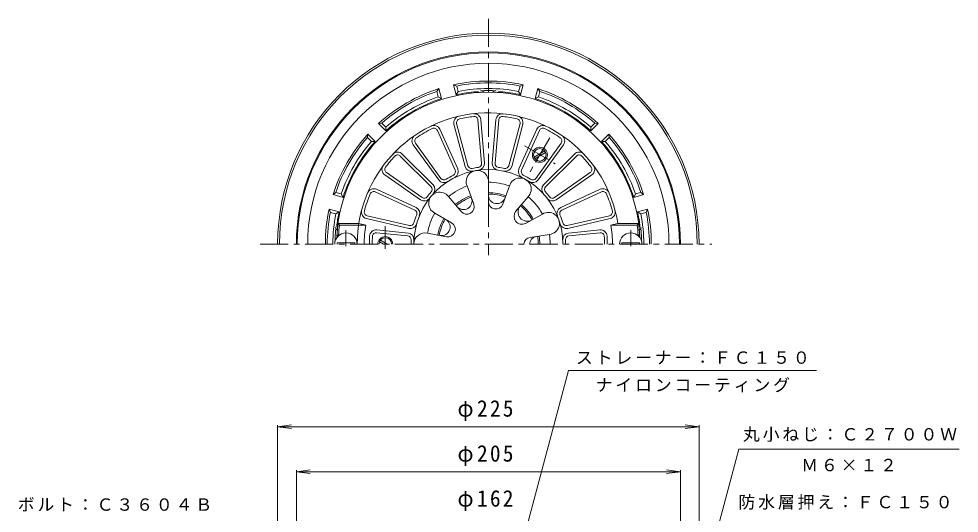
# Model space of a CAD drawing. Units: millimetres, scale not verified. Extents: x -283 to 222, y -346 to 389.
# Drawn here: x -283 to 219, y 125 to 389 of the extents above; entities that cross this region are included whole.
import ezdxf

# ---------------------------------------------------------------- set-up
doc = ezdxf.new("R2010")
doc.units = ezdxf.units.MM
doc.header["$LTSCALE"] = 3
doc.linetypes.add('CHAIN1', pattern=[8, 5, -1, 1, -1])
for name, color, linetype, lineweight in [('0-0', 3, 'Continuous', 9), ('0-1', 2, 'Continuous', 9), ('0-2', 6, 'Continuous', 5), ('0-4', 7, 'Continuous', 9), ('0-5', 7, 'Continuous', 9)]:
    doc.layers.add(name, color=color, linetype=linetype, lineweight=lineweight)
doc.styles.add('ＭＳ ゴシック', font='')
doc.styles.get('ＭＳ ゴシック').set_extended_font_data('MS Gothic')

msp = doc.modelspace()

# ---------------------------------------------------------------- linework, layer by layer
at = {"layer": '0-0', "linetype": 'CHAIN1'}
for p, q in [((-32.1, 388.62), (-32.1, 262.472)), ((-153.944, 268.445), (87.261, 268.445))]:
    msp.add_line(p, q, dxfattribs=at)
at = {"layer": '0-0'}
for radius in [112.5, 111.5]:
    msp.add_arc((-32.1, 268.445), radius, 0, 180, dxfattribs=at)
at = {"layer": '0-1'}
for p, q in [((-49.305, 348.108), (-50.73, 353.427)), ((-49, 352.768), (-50.73, 353.427)), ((-48.222, 349.864), (-49, 352.768)), ((-15.978, 349.864), (-15.2, 352.768)), ((-13.47, 353.427), (-15.2, 352.768)), ((-14.895, 348.108), (-13.47, 353.427)), ((-58.457, 351.356), (-59.625, 349.921)), ((-58.847, 347.017), (-59.625, 349.921)), ((-57.032, 346.038), (-58.847, 347.017)), ((-57.032, 346.038), (-58.457, 351.356)), ((-48.222, 349.864), (-49.305, 348.108)), ((-14.895, 348.108), (-15.978, 349.864)), ((-7.168, 346.038), (-5.743, 351.356)), ((-5.353, 347.017), (-7.168, 346.038)), ((-4.574, 349.921), (-5.743, 351.356)), ((-5.353, 347.017), (-4.574, 349.921)), ((-88.898, 333.021), (-90.725, 332.727)), ((-86.831, 328.833), (-90.725, 332.727)), ((-86.772, 330.895), (-88.898, 333.021)), ((22.572, 330.895), (24.698, 333.021)), ((22.631, 328.833), (26.525, 332.727)), ((26.525, 332.727), (24.698, 333.021)), ((-96.382, 327.07), (-96.676, 325.243)), ((-92.488, 323.176), (-96.382, 327.07)), ((-86.772, 330.895), (-86.831, 328.833)), ((22.631, 328.833), (22.572, 330.895)), ((28.288, 323.176), (32.182, 327.07)), ((32.476, 325.243), (32.182, 327.07)), ((-94.55, 323.117), (-96.676, 325.243)), ((-92.488, 323.176), (-94.55, 323.117)), ((30.35, 323.117), (28.288, 323.176)), ((30.35, 323.117), (32.476, 325.243)), ((-113.576, 295.97), (-115.011, 294.802)), ((-109.693, 293.377), (-115.011, 294.802)), ((-110.672, 295.192), (-113.576, 295.97)), ((-110.672, 295.192), (-109.693, 293.377)), ((45.493, 293.377), (46.472, 295.192)), ((45.493, 293.377), (50.812, 294.802)), ((46.472, 295.192), (49.376, 295.97)), ((50.812, 294.802), (49.376, 295.97)), ((-111.763, 285.65), (-117.082, 287.075)), ((-116.423, 285.345), (-117.082, 287.075)), ((47.563, 285.65), (52.882, 287.075)), ((52.223, 285.345), (52.882, 287.075)), ((-113.519, 284.567), (-116.423, 285.345)), ((-113.519, 284.567), (-111.763, 285.65)), ((49.319, 284.567), (47.563, 285.65)), ((49.319, 284.567), (52.223, 285.345))]:
    msp.add_line(p, q, dxfattribs=at)
at = {"layer": '0-1', "color": 4, "linetype": 'CHAIN1'}
for p, q in [((0.651, 325.172), (-9.853, 306.978)), ((-12.823, 320.824), (3.623, 311.329)), ((-87.1, 265.932), (-87.1, 277.94))]:
    msp.add_line(p, q, dxfattribs=at)
at = {"layer": '0-1', "color": 4}
for p, q in [((-7.695, 314.867), (-2.004, 318.152)), ((-7.195, 314.001), (-1.505, 317.286)), ((-88.1, 268.445), (-90.195, 269.655)), ((-86.1, 268.445), (-89.695, 270.521))]:
    msp.add_line(p, q, dxfattribs=at)
for radius in [4, 3.324]:
    msp.add_circle((-4.6, 316.076), radius, dxfattribs=at)
at = {"layer": '0-1'}
for centre, radius, start, end in [((-32.1, 268.445), 102.5, 0, 180), ((-32.1, 268.445), 102, 0, 180), ((-32.1, 268.445), 96.441, 0, 180), ((-32.1, 268.445), 87, 77.63521, 102.36473), ((-32.1, 268.445), 86, 78.66673, 101.33322), ((-32.1, 268.445), 83, 78.79945, 101.20047), ((-32.1, 268.445), 87, 107.63522, 132.36475), ((-32.1, 268.445), 86, 108.66675, 131.33324), ((-32.1, 268.445), 83, 108.79947, 131.20049), ((-32.1, 268.445), 81.5, 94.32831, 102.18675), ((-38.1, 347.718), 2, 52.44618, 94.32849), ((-32.1, 268.445), 81.876, 87.12955, 92.87045), ((-36.1, 348.22), 2, 36.49393, 92.87048), ((-28.1, 348.22), 2, 87.12952, 143.50607), ((-26.1, 347.718), 2, 85.67151, 127.55382), ((-32.1, 268.445), 81.5, 77.8132, 85.67166), ((-32.1, 268.445), 87, 47.63521, 72.36473), ((-32.1, 268.445), 83, 48.79945, 71.20047), ((-32.1, 268.445), 86, 48.66673, 71.33322), ((-32.1, 268.445), 81.5, 107.81322, 132.18677), ((-32.1, 268.445), 81.5, 47.8132, 72.18675), ((-32.1, 268.445), 87, 137.63521, 162.36473), ((-32.1, 268.445), 87, 17.63522, 42.36475), ((-32.1, 268.445), 86, 138.66673, 161.33322), ((-32.1, 268.445), 83, 138.79945, 161.20047), ((-32.1, 268.445), 81.5, 137.8132, 162.18675), ((-32.1, 268.445), 81.5, 17.81322, 42.18677), ((-32.1, 268.445), 83, 18.79947, 41.20049), ((-32.1, 268.445), 86, 18.66675, 41.33324), ((-32.1, 268.445), 87, 167.63525, 180), ((-32.1, 268.445), 87, 359.99998, 12.36475), ((-32.1, 268.445), 86, 168.66676, 180), ((-32.1, 268.445), 83, 168.79951, 180), ((-32.1, 268.445), 81.5, 167.81323, 172.77383), ((-32.1, 268.445), 81.5, 7.22617, 12.18677), ((-32.1, 268.445), 83, 359.99998, 11.20049), ((-32.1, 268.445), 86, 359.99998, 11.33324), ((-32.1, 268.445), 81.876, 173.5304, 180), ((-111.467, 277.445), 2, 173.52994, 229.91017), ((-110.968, 278.445), 2, 172.77383, 214.65857), ((46.769, 278.445), 2, 325.34143, 7.22617), ((47.267, 277.445), 2, 310.089, 6.47006), ((-32.1, 268.445), 81.876, 0, 6.4696)]:
    msp.add_arc(centre, radius, start, end, dxfattribs=at)
at = {"layer": '0-1', "color": 4}
for radius in [4, 3.324]:
    msp.add_arc((-87.1, 268.445), radius, 0, 180, dxfattribs=at)
at = {"layer": '0-2'}
for p, q in [((-50.463, 332.345), (-44.552, 309.876)), ((-49.013, 332.727), (-43.101, 310.258)), ((-37.651, 334.683), (-35.711, 311.53)), ((-36.156, 334.808), (-34.216, 311.655)), ((-28.043, 334.808), (-29.984, 311.655)), ((-26.549, 334.683), (-28.489, 311.53)), ((-15.187, 332.727), (-21.099, 310.258)), ((-13.736, 332.345), (-19.648, 309.876)), ((-59.333, 329.08), (-49.814, 307.886)), ((-57.964, 329.695), (-48.445, 308.5)), ((-6.236, 329.695), (-15.755, 308.5)), ((-4.867, 329.08), (-14.386, 307.886)), ((-72.212, 321.469), (-58.616, 302.628)), ((-70.995, 322.347), (-57.4, 303.506)), ((6.795, 322.347), (-6.8, 303.506)), ((8.012, 321.469), (-5.584, 302.628)), ((-78.062, 316.487), (-61.626, 300.065)), ((13.862, 316.487), (-2.574, 300.065)), ((-79.122, 315.426), (-62.686, 299.004)), ((14.922, 315.426), (-1.514, 299.004)), ((-86.532, 306.594), (-67.506, 293.26)), ((22.332, 306.594), (3.306, 293.26)), ((-87.393, 305.366), (-68.367, 292.031)), ((-32.08, 301.445), (-32.086, 291.074)), ((23.193, 305.366), (4.167, 292.031)), ((-92.444, 296.317), (-71.351, 286.575)), ((-91.815, 297.679), (-70.722, 287.936)), ((-43.405, 299.448), (-39.853, 289.705)), ((-20.832, 299.462), (-24.373, 289.714)), ((27.615, 297.679), (6.522, 287.936)), ((28.244, 296.317), (7.151, 286.575)), ((-53.297, 293.737), (-46.635, 285.789)), ((-10.873, 293.712), (-17.544, 285.771)), ((-97.165, 282.121), (-74.541, 276.83)), ((-96.823, 283.582), (-74.2, 278.291)), ((-60.689, 284.928), (-51.704, 279.748)), ((-3.241, 284.45), (-12.31, 279.42)), ((32.623, 283.582), (10, 278.291)), ((32.965, 282.121), (10.342, 276.83)), ((-111.508, 278.445), (-112.364, 279.445)), ((-101.191, 279.445), (-112.364, 279.445)), ((-97.43, 278.445), (-111.508, 278.445)), ((-101.191, 279.445), (-97.43, 278.445)), ((36.991, 279.445), (33.23, 278.445)), ((33.23, 278.445), (47.308, 278.445)), ((36.991, 279.445), (48.164, 279.445)), ((47.308, 278.445), (48.164, 279.445)), ((-112.067, 273.445), (-113.001, 272.445)), ((-112.59, 272.445), (-113.001, 272.445)), ((-111.434, 273.445), (-112.067, 273.445)), ((-75.113, 272.825), (-91.772, 274.521)), ((-74.962, 274.317), (-91.62, 276.013)), ((-64.595, 274.195), (-54.383, 272.388)), ((0.499, 273.575), (-9.746, 271.963)), ((10.762, 274.317), (27.42, 276.013)), ((10.914, 272.825), (27.572, 274.521)), ((47.235, 273.445), (47.867, 273.445)), ((47.867, 273.445), (48.801, 272.445)), ((48.39, 272.445), (48.801, 272.445)), ((-103.35, 269.045), (-103.35, 268.445)), ((39.15, 269.045), (39.15, 268.445))]:
    msp.add_line(p, q, dxfattribs=at)
at = {"layer": '0-2', "linetype": 'CHAIN1'}
for p, q in [((-108.1, 275.848), (-108.1, 267.299)), ((-108.1, 275.848), (-108.1, 267.299)), ((43.9, 275.848), (43.9, 267.299))]:
    msp.add_line(p, q, dxfattribs=at)
at = {"layer": '0-2'}
for points in [[(-103.35, 269.045), (-112.85, 269.045), (-112.85, 268.445)], [(39.15, 269.045), (48.65, 269.045), (48.65, 268.445)]]:
    msp.add_lwpolyline(points, dxfattribs=at)
for centre, radius, start, end in [((-32.1, 268.445), 81, 2.83057, 177.16943), ((-32.1, 268.445), 70, 9.04616, 179.99998), ((-47.079, 333.236), 3.5, 103.01149, 194.74059), ((-32.1, 268.445), 68.5, 96.51418, 103.01707), ((-32.1, 268.445), 68.5, 96.51433, 103.01723), ((-39.644, 334.516), 3.5, 4.79076, 96.51379), ((-39.644, 334.516), 2, 4.79076, 96.51379), ((-24.556, 334.516), 3.5, 83.48634, 175.20938), ((-24.556, 334.516), 2, 83.48615, 175.20918), ((-32.1, 268.445), 68.5, 76.98291, 83.48581), ((-32.1, 268.445), 68.5, 76.98276, 83.48566), ((-17.121, 333.236), 3.5, 345.25955, 76.98865), ((-61.157, 328.261), 3.5, 24.18591, 115.90903), ((-47.079, 333.236), 2, 103.01149, 194.74059), ((-17.121, 333.236), 2, 345.25935, 76.98845), ((-3.043, 328.261), 3.5, 64.09085, 155.81396), ((-69.373, 323.517), 3.5, 124.09094, 215.81406), ((-32.1, 268.445), 68.5, 115.90936, 124.09065), ((-61.157, 328.261), 2, 24.18591, 115.90903), ((-3.043, 328.261), 2, 64.09097, 155.81409), ((-32.1, 268.445), 68.5, 55.90935, 64.09064), ((5.174, 323.517), 3.5, 324.18594, 55.90906), ((-69.373, 323.517), 2, 124.09094, 215.81406), ((5.174, 323.517), 2, 324.18594, 55.90906), ((-80.535, 314.011), 3.5, 45.02505, 136.74809), ((16.336, 314.011), 3.5, 43.25191, 134.97495), ((-32.1, 268.445), 68.5, 136.74847, 143.25137), ((-32.1, 268.445), 68.5, 136.74863, 143.25153), ((-80.535, 314.011), 2, 45.02505, 136.74809), ((-37.704, 311.363), 2, 277.43927, 4.79076), ((-37.704, 311.363), 3.5, 277.43927, 4.79076), ((-26.496, 311.363), 3.5, 175.20938, 262.56087), ((-26.496, 311.363), 2, 175.20918, 262.56067), ((16.336, 314.011), 2, 43.25191, 134.97495), ((-32.1, 268.445), 68.5, 36.74863, 43.25153), ((-32.1, 268.445), 68.5, 36.74847, 43.25137), ((-85.384, 308.232), 3.5, 143.24579, 234.97488), ((-85.384, 308.232), 2, 143.24579, 234.97488), ((-32.1, 268.445), 39.782, 0, 180), ((-51.638, 307.066), 2, 296.83452, 24.18582), ((-51.638, 307.066), 3.5, 296.83452, 24.18582), ((-41.167, 310.767), 3.5, 194.74059, 282.09221), ((-37.981, 301.8), 5.912, 356.55209, 203.44781), ((-41.167, 310.767), 2, 194.74059, 282.09221), ((-32.1, 268.445), 41.282, 97.43924, 102.09219), ((-32.1, 268.445), 41.282, 77.90781, 82.56076), ((-23.033, 310.767), 3.5, 257.90793, 345.25955), ((-23.033, 310.767), 2, 257.90773, 345.25935), ((-12.562, 307.066), 3.5, 155.81418, 243.16548), ((-12.562, 307.066), 2, 155.81418, 243.16548), ((21.184, 308.232), 2, 305.02512, 36.75421), ((21.184, 308.232), 3.5, 305.02512, 36.75421), ((-55.778, 304.676), 3.5, 215.81445, 303.16591), ((-55.778, 304.676), 2, 215.81445, 303.16591), ((-32.1, 268.445), 41.282, 116.8344, 123.1656), ((-32.1, 268.445), 33, 70.03456, 89.96542), ((-15.165, 297.777), 5.912, 316.55206, 163.44781), ((-32.1, 268.445), 41.282, 56.8344, 63.1656), ((-8.422, 304.676), 3.5, 236.83409, 324.18553), ((-8.422, 304.676), 2, 236.83409, 324.18553), ((-93.283, 294.501), 3.5, 65.20851, 156.93163), ((-93.283, 294.501), 2, 65.20851, 156.93163), ((-32.1, 268.445), 41.282, 137.67354, 142.32649), ((-64.099, 297.589), 2, 317.67357, 45.02505), ((-64.099, 297.589), 3.5, 317.67357, 45.02505), ((-32.1, 268.445), 33, 110.03453, 129.96542), ((-0.1, 297.589), 3.5, 134.97495, 222.32643), ((-0.1, 297.589), 2, 134.97495, 222.32643), ((-32.1, 268.445), 41.282, 37.67351, 42.32646), ((29.083, 294.501), 3.5, 23.0685, 114.79161), ((29.083, 294.501), 2, 23.06836, 114.79147), ((-32.1, 268.445), 68.5, 156.93196, 165.11325), ((-66.358, 294.897), 3.5, 234.97488, 322.32651), ((-66.358, 294.897), 2, 234.97488, 322.32651), ((-58.046, 290.216), 5.912, 36.55206, 243.44781), ((-32.1, 268.445), 27.441, 110.03459, 129.96548), ((-32.1, 268.445), 26.672, 110.03459, 129.96548), ((-45.402, 291.485), 4.604, 219.96553, 20.03441), ((-27.48, 294.645), 4.604, 178.59654, 340.03436), ((-32.1, 268.445), 27.441, 70.03458, 89.96544), ((-32.1, 268.445), 26.672, 70.03458, 89.96255), ((-32.1, 268.445), 33, 29.01193, 49.96544), ((2.158, 294.897), 3.5, 217.67349, 305.02512), ((2.158, 294.897), 2, 217.67349, 305.02512), ((-32.1, 268.445), 68.5, 14.88675, 23.06804), ((-96.368, 285.53), 3.5, 165.11354, 256.83665), ((-72.19, 284.759), 2, 337.85712, 65.20842), ((-72.19, 284.759), 3.5, 337.85712, 65.20842), ((-43.588, 288.343), 3.976, 219.96559, 20.03447), ((-28.11, 291.072), 3.976, 179.96577, 340.03456), ((-11.348, 285.545), 4.889, 139.96562, 299.01205), ((-32.1, 268.445), 26.672, 29.01196, 49.96544), ((-32.1, 268.445), 27.441, 29.01193, 49.96542), ((7.99, 284.759), 3.5, 114.79149, 202.14279), ((7.99, 284.759), 2, 114.7917, 202.14301), ((32.168, 285.53), 3.5, 283.16325, 14.88637), ((-96.368, 285.53), 2, 165.11354, 256.83665), ((-32.1, 268.445), 41.282, 157.85699, 164.1882), ((-32.1, 268.445), 33, 150.03458, 169.96539), ((-32.1, 268.445), 27.441, 150.03459, 169.96532), ((-32.1, 268.445), 26.672, 150.03464, 169.96533), ((-57.099, 277.544), 4.604, 259.9653, 60.03455), ((-14.178, 283.213), 4.223, 142.76042, 296.21727), ((-0.071, 279.459), 5.912, 275.52946, 122.42522), ((-32.1, 268.445), 41.282, 15.81181, 22.14302), ((32.168, 285.53), 2, 283.16347, 14.88658), ((-44.753, 268.445), 67.5, 171.48038, 175.752), ((-44.6, 268.445), 53.768, 169.28145, 180), ((-73.744, 280.238), 3.5, 256.83705, 344.18851), ((-73.744, 280.238), 2, 256.83705, 344.18851), ((-53.69, 276.303), 3.976, 259.96532, 60.03438), ((9.545, 280.238), 3.5, 195.8114, 283.16284), ((9.545, 280.238), 2, 195.81161, 283.16306), ((-19.6, 268.445), 53.768, 0, 10.71855), ((-19.447, 268.445), 67.5, 4.248, 8.51962), ((-108.1, 268.445), 6, 0, 180), ((-27.1, 268.445), 68.5, 176.51784, 180.00002), ((-91.974, 272.531), 3.5, 84.18587, 176.47685), ((-25.6, 268.445), 68.5, 176.47702, 180.00002), ((-91.974, 272.531), 2, 84.18587, 176.47685), ((-75.316, 270.835), 2, 356.83449, 84.18579), ((-75.316, 270.835), 3.5, 356.83449, 84.18579), ((-65.97, 268.445), 5.912, 76.55188, 180.00024), ((-9.603, 268.445), 3.497, 92.32417, 180), ((-6.051, 268.445), 4.049, 98.94276, 179.99983), ((-32.1, 268.445), 26.672, 0, 8.94281), ((-32.1, 268.445), 27.441, 0, 8.94281), ((-32.1, 268.445), 33, 0, 8.94284), ((11.116, 270.835), 3.5, 95.81409, 183.16539), ((11.116, 270.835), 2, 95.81421, 183.16551), ((27.774, 272.531), 3.5, 3.52315, 95.81413), ((27.774, 272.531), 2, 3.52315, 95.81413), ((-38.6, 268.445), 68.5, 359.99997, 3.52296), ((-37.1, 268.445), 68.5, 359.99997, 3.48215), ((43.9, 268.445), 6, 0, 180), ((-32.1, 268.445), 41.282, 176.83437, 180.00003), ((-32.1, 268.445), 41.282, 359.99992, 3.16559)]:
    msp.add_arc(centre, radius, start, end, dxfattribs=at)
at = {"layer": '0-4'}
for p, q in [((-144.6, 170.977), (-137.164, 171.956)), ((-144.6, -54.879), (-144.6, 171.877)), ((-144.6, 170.977), (-137.164, 169.998)), ((-144.6, 170.977), (80.4, 170.977)), ((80.4, 170.977), (72.964, 171.956)), ((80.4, 170.977), (72.964, 169.998)), ((80.4, -54.879), (80.4, 171.877)), ((-134.6, 146.977), (-127.164, 147.956)), ((-134.6, -49.023), (-134.6, 147.877)), ((-134.6, 146.977), (70.4, 146.977)), ((-134.6, 146.977), (-127.164, 145.998)), ((70.4, 146.977), (62.964, 147.956)), ((70.4, 146.977), (62.964, 145.998)), ((70.4, -49.023), (70.4, 147.877))]:
    msp.add_line(p, q, dxfattribs=at)
at = {"layer": '0-5'}
for p, q in [((-18.68, 91.361), (10.692, 200.977)), ((10.692, 200.977), (143.155, 200.977)), ((46.488, -46.764), (101.616, 158.977)), ((101.616, 158.977), (219.268, 158.977))]:
    msp.add_line(p, q, dxfattribs=at)

# ---------------------------------------------------------------- texts
at = {"layer": '0-4', "color": 2, "char_height": 8.798, "attachment_point": 7, "style": 'ＭＳ ゴシック'}
for s, insert in [('\\T1.21;\\W0.95;φ225', (-48.6, 173.977)), ('\\T1.21;\\W0.95;φ205', (-48.6, 149.977)), ('\\T1.21;\\W0.95;φ162', (-48.6, 125.977))]:
    msp.add_mtext(s, dxfattribs=dict(at, insert=insert))
at = {"layer": '0-5', "char_height": 6.598, "attachment_point": 7, "style": 'ＭＳ ゴシック'}
for s, insert in [('\\T1.17;ストレーナー：ＦＣ１５０', (14.673, 204.225)), ('\\T1.17;ナイロンコーティング', (25.173, 189.261)), ('\\T1.17;丸小ねじ：Ｃ２７００Ｗ', (103.814, 162.911)), ('\\T1.17;Ｍ６×１２', (134.942, 147.133)), ('\\T1.17;ボルト：Ｃ３６０４Ｂ', (-283.318, 125.777)), ('\\T1.17;防水層押え：ＦＣ１５０', (101.415, 126.744))]:
    msp.add_mtext(s, dxfattribs=dict(at, insert=insert))

doc.saveas('drawing.dxf')
